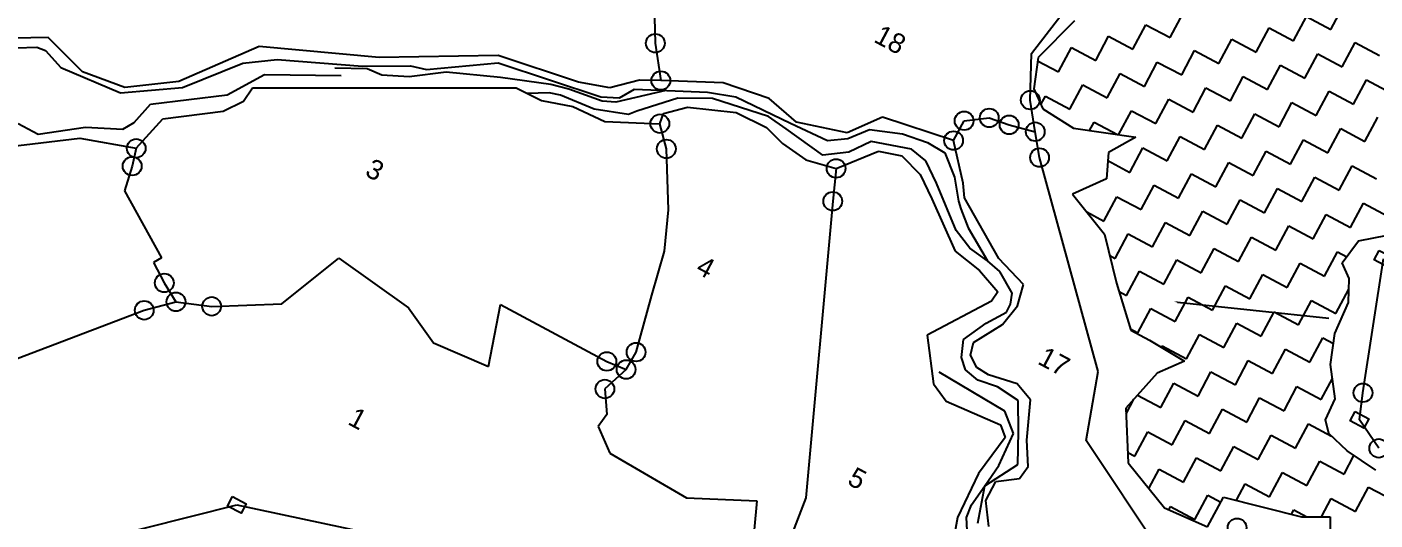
# Model space of a CAD drawing. Header units: metres. Extents: x 345339 to 348404, y 1759591 to 1762525.
# Drawn here: x 347132 to 347740, y 1760547 to 1760770 of the extents above; entities that cross this region are included whole.
import ezdxf

# ---------------------------------------------------------------- set-up
doc = ezdxf.new("R2010")
doc.units = ezdxf.units.M
for name, color, linetype in [('LINE_WATER', 4, 'Continuous'), ('POLY_HATCH', 12, 'Continuous'), ('POLY_PARCEL', 6, 'Continuous'), ('POLY_WATER', 4, 'Continuous'), ('SYM_ARROW', 1, 'Continuous'), ('TEXT_PARCEL', 7, 'Continuous')]:
    doc.layers.add(name, color=color, linetype=linetype)
doc.styles.add('TEXT_MAP', font='')
doc.styles.get('TEXT_MAP').set_extended_font_data('Kruti Dev 050')

msp = doc.modelspace()

# ---------------------------------------------------------------- linework, layer by layer
for points in [[(347741.72, 1760668.99), (347747.83, 1760665.74), (347745.58, 1760661.51), (347739.47, 1760664.77)], [(347730.82, 1760596.34), (347736.93, 1760593.08), (347734.68, 1760588.86), (347728.57, 1760592.11)], [(347224.58, 1760558), (347230.69, 1760554.74), (347228.44, 1760550.52), (347222.33, 1760553.77)]]:
    msp.add_lwpolyline(points, close=True)
for centre in [(347415.25, 1760762.41), (347417.73, 1760745.56), (347584.34, 1760736.79), (347417.28, 1760726.15), (347554.5, 1760727.44), (347565.84, 1760728.76), (347574.8, 1760725.62), (347586.56, 1760722.53), (347181.16, 1760715.03), (347420.22, 1760714.78), (347549.76, 1760718.53), (347588.52, 1760710.86), (347179.34, 1760707.01), (347496.76, 1760705.98), (347495.24, 1760691.16), (347193.82, 1760654.34), (347184.79, 1760642.01), (347199.09, 1760645.83), (347215.19, 1760643.79), (347406.58, 1760623.15), (347393.38, 1760618.95), (347402.08, 1760615.32), (347392.49, 1760606.53), (347734.36, 1760604.82), (347741.47, 1760579.78), (347677.59, 1760543.97)]:
    msp.add_circle(centre, 4.23)
at = {"layer": 'LINE_WATER'}
for p, q in [((347063.7, 1760758.45), (347136.37, 1760760.64)), ((347136.37, 1760760.64), (347140.22, 1760759.16)), ((347140.22, 1760759.16), (347147.12, 1760751.44)), ((347229.3, 1760753.39), (347244.67, 1760755.05)), ((347244.67, 1760755.05), (347283.26, 1760752.04)), ((347147.12, 1760751.44), (347174.05, 1760739.98)), ((347202.02, 1760742.45), (347229.3, 1760753.39)), ((347285.23, 1760750.84), (347270.71, 1760751.22)), ((347283.26, 1760752.04), (347304.77, 1760752.16)), ((347291.94, 1760748.08), (347285.23, 1760750.84)), ((347320.88, 1760749.42), (347304.19, 1760747.27)), ((347304.77, 1760752.16), (347312.05, 1760750.6)), ((347312.05, 1760750.6), (347344.39, 1760753.64)), ((347345.36, 1760747), (347320.88, 1760749.42)), ((347344.39, 1760753.64), (347367.98, 1760745.7)), ((347174.05, 1760739.98), (347202.02, 1760742.45)), ((347222.21, 1760739.11), (347238.98, 1760748.38)), ((347238.98, 1760748.38), (347273.51, 1760747.93)), ((347304.19, 1760747.27), (347291.94, 1760748.08)), ((347368.09, 1760743.85), (347345.36, 1760747)), ((347367.98, 1760745.7), (347390.67, 1760738.24)), ((347376.23, 1760741.68), (347368.09, 1760743.85)), ((347187.56, 1760734.99), (347222.21, 1760739.11)), ((347367.32, 1760740.1), (347357.45, 1760739.81)), ((347372.56, 1760739.05), (347367.32, 1760740.1)), ((347387.72, 1760732.7), (347372.56, 1760739.05)), ((347391.2, 1760736.34), (347376.23, 1760741.68)), ((347390.67, 1760738.24), (347399.12, 1760737.79)), ((347397.42, 1760735.81), (347391.2, 1760736.34)), ((347420.01, 1760741.16), (347397.42, 1760735.81)), ((347399.12, 1760737.79), (347405.86, 1760741.73)), ((347405.86, 1760741.73), (347438.77, 1760740.41)), ((347425.42, 1760737.7), (347406.91, 1760731.74)), ((347440.97, 1760737.52), (347425.42, 1760737.7)), ((347438.77, 1760740.41), (347451.52, 1760738.25)), ((347466.33, 1760729.34), (347440.97, 1760737.52)), ((347451.52, 1760738.25), (347476.18, 1760726.35)), ((347180.26, 1760726.72), (347187.56, 1760734.99)), ((347403.22, 1760730.24), (347387.72, 1760732.7)), ((347406.91, 1760731.74), (347403.22, 1760730.24)), ((347127.86, 1760726.27), (347136.89, 1760721.46)), ((347136.89, 1760721.46), (347158.24, 1760724.56)), ((347158.24, 1760724.56), (347175.15, 1760723.65)), ((347175.15, 1760723.65), (347180.26, 1760726.72)), ((347474.25, 1760723.84), (347466.33, 1760729.34)), ((347476.18, 1760726.35), (347492.91, 1760718.59)), ((347490.72, 1760712.02), (347474.25, 1760723.84)), ((347492.91, 1760718.59), (347502.09, 1760719.49)), ((347502.09, 1760719.49), (347511.8, 1760723.58)), ((347512.51, 1760718.05), (347502.46, 1760713.33)), ((347511.8, 1760723.58), (347526.76, 1760721.63)), ((347530.75, 1760714.58), (347512.51, 1760718.05)), ((347526.76, 1760721.63), (347538.01, 1760717.61)), ((347502.46, 1760713.33), (347490.72, 1760712.02)), ((347537.26, 1760709.38), (347530.75, 1760714.58)), ((347538.01, 1760717.61), (347545.8, 1760712.99)), ((347545.8, 1760712.99), (347550.14, 1760701.99)), ((347541.97, 1760699.36), (347537.26, 1760709.38)), ((347550.14, 1760701.99), (347551.92, 1760691.2)), ((347550.9, 1760678.04), (347541.97, 1760699.36)), ((347551.92, 1760691.2), (347552.98, 1760687.74)), ((347552.98, 1760687.74), (347556.3, 1760679.25)), ((347557.14, 1760669.97), (347550.9, 1760678.04)), ((347556.3, 1760679.25), (347565.04, 1760664.38)), ((347565.04, 1760664.38), (347557.14, 1760669.97)), ((347570.59, 1760659.57), (347565.04, 1760664.38)), ((347576.18, 1760649.75), (347570.59, 1760659.57)), ((347575.48, 1760644.8), (347576.18, 1760649.75)), ((347564.51, 1760636.17), (347573.56, 1760641.2)), ((347573.56, 1760641.2), (347575.48, 1760644.8)), ((347554.25, 1760628.9), (347564.51, 1760636.17)), ((347553.36, 1760620.69), (347554.25, 1760628.9)), ((347555.05, 1760615.16), (347553.36, 1760620.69)), ((347560.65, 1760610.44), (347555.05, 1760615.16)), ((347572.84, 1760596.6), (347543.31, 1760614.06)), ((347569.49, 1760607.46), (347560.65, 1760610.44)), ((347578.94, 1760601.27), (347569.49, 1760607.46)), ((347576.7, 1760586.43), (347572.84, 1760596.6)), ((347579.05, 1760587.32), (347578.94, 1760601.27)), ((347570.15, 1760571.97), (347576.7, 1760586.43)), ((347578.67, 1760572.46), (347579.05, 1760587.32)), ((347563.82, 1760562.92), (347578.67, 1760572.46)), ((347563.82, 1760562.92), (347570.15, 1760571.97)), ((347557.78, 1760554.26), (347563.82, 1760562.92)), ((347560.65, 1760546.09), (347563.82, 1760562.92)), ((347555.53, 1760548.58), (347557.78, 1760554.26)), ((347556.21, 1760536.88), (347555.53, 1760548.58))]:
    msp.add_line(p, q, dxfattribs=at)
at = {"layer": 'POLY_HATCH', "linetype": 'Continuous'}
for p, q in [((347719.89, 1760768.62), (347725.74, 1760779.59)), ((347647.47, 1760764.93), (347653.32, 1760775.91)), ((347703.07, 1760763.49), (347708.91, 1760774.47)), ((347708.91, 1760774.47), (347719.89, 1760768.62)), ((347630.65, 1760759.8), (347636.49, 1760770.78)), ((347636.49, 1760770.78), (347647.47, 1760764.93)), ((347686.24, 1760758.36), (347692.09, 1760769.34)), ((347692.09, 1760769.34), (347703.07, 1760763.49)), ((347613.82, 1760754.67), (347619.67, 1760765.65)), ((347619.67, 1760765.65), (347630.65, 1760759.8)), ((347669.42, 1760753.23), (347675.27, 1760764.21)), ((347675.27, 1760764.21), (347686.24, 1760758.36)), ((347725.02, 1760751.79), (347730.86, 1760762.77)), ((347730.86, 1760762.77), (347741.84, 1760756.92)), ((347587.66, 1760754.52), (347597, 1760749.55)), ((347597, 1760749.55), (347602.85, 1760760.52)), ((347602.85, 1760760.52), (347613.82, 1760754.67)), ((347652.6, 1760748.11), (347658.44, 1760759.08)), ((347658.44, 1760759.08), (347669.42, 1760753.23)), ((347708.19, 1760746.67), (347714.04, 1760757.64)), ((347714.04, 1760757.64), (347725.02, 1760751.79)), ((347618.95, 1760737.85), (347624.8, 1760748.83)), ((347624.8, 1760748.83), (347635.77, 1760742.98)), ((347635.77, 1760742.98), (347641.62, 1760753.95)), ((347641.62, 1760753.95), (347652.6, 1760748.11)), ((347691.37, 1760741.54), (347697.22, 1760752.51)), ((347697.22, 1760752.51), (347708.19, 1760746.67)), ((347602.13, 1760732.72), (347607.97, 1760743.7)), ((347607.97, 1760743.7), (347618.95, 1760737.85)), ((347674.55, 1760736.41), (347680.39, 1760747.39)), ((347680.39, 1760747.39), (347691.37, 1760741.54)), ((347730.14, 1760734.97), (347735.99, 1760745.95)), ((347735.99, 1760745.95), (347746.97, 1760740.1)), ((347589.11, 1760734.75), (347591.15, 1760738.57)), ((347591.15, 1760738.57), (347602.13, 1760732.72)), ((347640.9, 1760726.16), (347646.75, 1760737.13)), ((347646.75, 1760737.13), (347657.72, 1760731.28)), ((347657.72, 1760731.28), (347663.57, 1760742.26)), ((347663.57, 1760742.26), (347674.55, 1760736.41)), ((347713.32, 1760729.84), (347719.17, 1760740.82)), ((347719.17, 1760740.82), (347730.14, 1760734.97)), ((347624.16, 1760721.19), (347629.93, 1760732)), ((347629.93, 1760732), (347640.9, 1760726.16)), ((347679.67, 1760719.59), (347685.52, 1760730.56)), ((347685.52, 1760730.56), (347696.5, 1760724.72)), ((347696.5, 1760724.72), (347702.35, 1760735.69)), ((347702.35, 1760735.69), (347713.32, 1760729.84)), ((347611.06, 1760723.05), (347613.1, 1760726.88)), ((347613.1, 1760726.88), (347623.63, 1760721.26)), ((347662.85, 1760714.46), (347668.7, 1760725.44)), ((347668.7, 1760725.44), (347679.67, 1760719.59)), ((347735.27, 1760718.15), (347741.12, 1760729.12)), ((347646.03, 1760709.33), (347651.88, 1760720.31)), ((347651.88, 1760720.31), (347662.85, 1760714.46)), ((347701.63, 1760707.89), (347707.47, 1760718.87)), ((347707.47, 1760718.87), (347718.45, 1760713.02)), ((347718.45, 1760713.02), (347724.3, 1760724)), ((347724.3, 1760724), (347735.27, 1760718.15)), ((347629.21, 1760704.2), (347635.05, 1760715.18)), ((347635.05, 1760715.18), (347646.03, 1760709.33)), ((347684.8, 1760702.77), (347690.65, 1760713.74)), ((347690.65, 1760713.74), (347701.63, 1760707.89)), ((347619.3, 1760709.48), (347629.21, 1760704.2)), ((347667.98, 1760697.64), (347673.83, 1760708.61)), ((347673.83, 1760708.61), (347684.8, 1760702.77)), ((347723.58, 1760696.2), (347729.42, 1760707.17)), ((347729.42, 1760707.17), (347740.4, 1760701.33)), ((347651.16, 1760692.51), (347657, 1760703.48)), ((347657, 1760703.48), (347667.98, 1760697.64)), ((347706.75, 1760691.07), (347712.6, 1760702.05)), ((347712.6, 1760702.05), (347723.58, 1760696.2)), ((347634.33, 1760687.38), (347640.18, 1760698.36)), ((347640.18, 1760698.36), (347651.16, 1760692.51)), ((347689.93, 1760685.94), (347695.78, 1760696.92)), ((347695.78, 1760696.92), (347706.75, 1760691.07)), ((347617.51, 1760682.25), (347623.36, 1760693.23)), ((347623.36, 1760693.23), (347634.33, 1760687.38)), ((347673.11, 1760680.81), (347678.95, 1760691.79)), ((347678.95, 1760691.79), (347689.93, 1760685.94)), ((347728.7, 1760679.37), (347734.55, 1760690.35)), ((347734.55, 1760690.35), (347745.53, 1760684.5)), ((347609.76, 1760686.38), (347617.51, 1760682.25)), ((347639.46, 1760670.56), (347645.31, 1760681.53)), ((347645.31, 1760681.53), (347656.28, 1760675.69)), ((347656.28, 1760675.69), (347662.13, 1760686.66)), ((347662.13, 1760686.66), (347673.11, 1760680.81)), ((347711.88, 1760674.25), (347717.73, 1760685.22)), ((347717.73, 1760685.22), (347728.7, 1760679.37)), ((347622.64, 1760665.43), (347628.49, 1760676.41)), ((347628.49, 1760676.41), (347639.46, 1760670.56)), ((347695.06, 1760669.12), (347700.91, 1760680.09)), ((347700.91, 1760680.09), (347711.88, 1760674.25)), ((347661.41, 1760658.86), (347667.26, 1760669.84)), ((347667.26, 1760669.84), (347678.24, 1760663.99)), ((347678.24, 1760663.99), (347684.08, 1760674.97)), ((347684.08, 1760674.97), (347695.06, 1760669.12)), ((347620.15, 1760666.75), (347622.64, 1760665.43)), ((347644.59, 1760653.74), (347650.44, 1760664.71)), ((347650.44, 1760664.71), (347661.41, 1760658.86)), ((347717.01, 1760657.42), (347722.86, 1760668.4)), ((347722.86, 1760668.4), (347727.01, 1760666.18)), ((347627.77, 1760648.61), (347633.61, 1760659.58)), ((347633.61, 1760659.58), (347644.59, 1760653.74)), ((347683.36, 1760647.17), (347689.21, 1760658.14)), ((347689.21, 1760658.14), (347700.19, 1760652.3)), ((347700.19, 1760652.3), (347706.03, 1760663.27)), ((347706.03, 1760663.27), (347717.01, 1760657.42)), ((347666.54, 1760642.04), (347672.39, 1760653.02)), ((347672.39, 1760653.02), (347683.36, 1760647.17)), ((347722.14, 1760640.6), (347727.95, 1760651.5)), ((347624.39, 1760650.41), (347627.77, 1760648.61)), ((347649.72, 1760636.91), (347655.56, 1760647.89)), ((347655.56, 1760647.89), (347666.54, 1760642.04)), ((347705.31, 1760635.47), (347711.16, 1760646.45)), ((347711.16, 1760646.45), (347722.14, 1760640.6)), ((347632.89, 1760631.78), (347638.74, 1760642.76)), ((347638.74, 1760642.76), (347649.72, 1760636.91)), ((347688.49, 1760630.35), (347694.34, 1760641.32)), ((347694.34, 1760641.32), (347705.31, 1760635.47)), ((347629.52, 1760633.58), (347632.89, 1760631.78)), ((347671.67, 1760625.22), (347677.52, 1760636.19)), ((347677.52, 1760636.19), (347688.49, 1760630.35)), ((347654.84, 1760620.09), (347660.69, 1760631.06)), ((347660.69, 1760631.06), (347671.67, 1760625.22)), ((347710.44, 1760618.65), (347716.29, 1760629.63)), ((347716.29, 1760629.63), (347721.1, 1760627.06)), ((347643.51, 1760625.27), (347643.87, 1760625.94)), ((347643.87, 1760625.94), (347654.84, 1760620.09)), ((347693.62, 1760613.52), (347699.47, 1760624.5)), ((347699.47, 1760624.5), (347710.44, 1760618.65)), ((347676.8, 1760608.39), (347682.64, 1760619.37)), ((347682.64, 1760619.37), (347693.62, 1760613.52)), ((347643.15, 1760598.14), (347649, 1760609.11)), ((347649, 1760609.11), (347659.97, 1760603.27)), ((347659.97, 1760603.27), (347665.82, 1760614.24)), ((347665.82, 1760614.24), (347676.8, 1760608.39)), ((347715.57, 1760601.83), (347720.59, 1760611.25)), ((347632.69, 1760603.71), (347643.15, 1760598.14)), ((347681.92, 1760591.57), (347687.77, 1760602.55)), ((347687.77, 1760602.55), (347698.75, 1760596.7)), ((347698.75, 1760596.7), (347704.59, 1760607.67)), ((347704.59, 1760607.67), (347715.57, 1760601.83)), ((347627.57, 1760595.34), (347631.05, 1760601.87)), ((347665.1, 1760586.44), (347670.95, 1760597.42)), ((347670.95, 1760597.42), (347681.92, 1760591.57)), ((347648.28, 1760581.32), (347654.12, 1760592.29)), ((347654.12, 1760592.29), (347665.1, 1760586.44)), ((347703.87, 1760579.88), (347709.72, 1760590.85)), ((347709.72, 1760590.85), (347720.13, 1760585.31)), ((347631.45, 1760576.19), (347637.3, 1760587.16)), ((347637.3, 1760587.16), (347648.28, 1760581.32)), ((347687.05, 1760574.75), (347692.9, 1760585.72)), ((347692.9, 1760585.72), (347703.87, 1760579.88)), ((347670.23, 1760569.62), (347676.08, 1760580.6)), ((347676.08, 1760580.6), (347687.05, 1760574.75)), ((347628.31, 1760577.86), (347631.45, 1760576.19)), ((347653.41, 1760564.49), (347659.25, 1760575.47)), ((347659.25, 1760575.47), (347670.23, 1760569.62)), ((347709, 1760563.05), (347714.85, 1760574.03)), ((347714.85, 1760574.03), (347725.83, 1760568.18)), ((347725.83, 1760568.18), (347730.29, 1760576.55)), ((347637.83, 1760561.7), (347642.43, 1760570.34)), ((347642.43, 1760570.34), (347653.41, 1760564.49)), ((347692.18, 1760557.92), (347698.03, 1760568.9)), ((347698.03, 1760568.9), (347709, 1760563.05)), ((347677.25, 1760556.36), (347681.2, 1760563.77)), ((347681.2, 1760563.77), (347692.18, 1760557.92)), ((347730.95, 1760551.36), (347736.8, 1760562.33)), ((347736.8, 1760562.33), (347747.78, 1760556.49)), ((347658.53, 1760547.67), (347664.38, 1760558.64)), ((347664.38, 1760558.64), (347670.24, 1760555.52)), ((347715.58, 1760548.95), (347719.98, 1760557.21)), ((347719.98, 1760557.21), (347730.95, 1760551.36)), ((347646.8, 1760552.09), (347647.56, 1760553.52)), ((347647.56, 1760553.52), (347658.53, 1760547.67)), ((347702.1, 1760550.1), (347703.15, 1760552.08)), ((347703.15, 1760552.08), (347709.02, 1760548.95))]:
    msp.add_line(p, q, dxfattribs=at)
at = {"layer": 'POLY_HATCH'}
for p, q in [((347604.28, 1760772.56), (347587.86, 1760755.92)), ((347587.86, 1760755.92), (347585.87, 1760741.88)), ((347585.87, 1760741.88), (347589.98, 1760732.84)), ((347589.98, 1760732.84), (347603.85, 1760724.07)), ((347603.85, 1760724.07), (347631.94, 1760720.08)), ((347631.94, 1760720.08), (347619.56, 1760713.16)), ((347619.56, 1760713.16), (347618.71, 1760701.27)), ((347618.71, 1760701.27), (347603.36, 1760694.35)), ((347603.36, 1760694.35), (347617.8, 1760676.37)), ((347617.8, 1760676.37), (347623.2, 1760654.28)), ((347732.3, 1760673.3), (347745.37, 1760675.94)), ((347725, 1760663.47), (347732.3, 1760673.3)), ((347728.07, 1760656.34), (347725, 1760663.47)), ((347623.2, 1760654.28), (347629.71, 1760632.98)), ((347727.79, 1760645.51), (347728.07, 1760656.34)), ((347721.74, 1760631.58), (347727.79, 1760645.51)), ((347629.71, 1760632.98), (347638.14, 1760628.49)), ((347638.14, 1760628.49), (347653.93, 1760619.02)), ((347719.76, 1760617.55), (347721.74, 1760631.58)), ((347653.93, 1760619.02), (347641.52, 1760613.64)), ((347721.8, 1760602.05), (347719.76, 1760617.55)), ((347641.52, 1760613.64), (347627.46, 1760597.85)), ((347627.46, 1760597.85), (347628.51, 1760573.3)), ((347717.5, 1760592.68), (347721.8, 1760602.05)), ((347718.97, 1760586.41), (347717.5, 1760592.68)), ((347727.17, 1760578.61), (347718.97, 1760586.41)), ((347740.22, 1760569.98), (347727.17, 1760578.61)), ((347628.51, 1760573.3), (347644.85, 1760552.95)), ((347664.29, 1760544.36), (347671.46, 1760557.82)), ((347671.46, 1760557.82), (347706.64, 1760548.96)), ((347644.85, 1760552.95), (347664.29, 1760544.36)), ((347706.64, 1760548.96), (347719.55, 1760548.94)), ((347719.55, 1760548.94), (347719.56, 1760541.06))]:
    msp.add_line(p, q, dxfattribs=at)
at = {"layer": 'POLY_PARCEL'}
for p, q in [((347584.88, 1760757.75), (347619.88, 1760803.49)), ((347414.9, 1760774.04), (347415.25, 1760762.41)), ((347415.25, 1760762.41), (347417.73, 1760745.56)), ((347584.34, 1760736.79), (347584.88, 1760757.75)), ((347586.56, 1760722.53), (347584.34, 1760736.79)), ((347420.22, 1760714.78), (347417.28, 1760726.15)), ((347549.76, 1760718.53), (347554.5, 1760727.44)), ((347554.5, 1760727.44), (347565.84, 1760728.76)), ((347565.84, 1760728.76), (347574.8, 1760725.62)), ((347574.8, 1760725.62), (347586.56, 1760722.53)), ((347588.52, 1760710.86), (347586.56, 1760722.53)), ((347181.16, 1760715.03), (347179.34, 1760707.01)), ((347421.13, 1760687.32), (347420.22, 1760714.78)), ((347179.34, 1760707.01), (347175.83, 1760695.81)), ((347496.76, 1760705.98), (347495.24, 1760691.16)), ((347614.94, 1760614.39), (347588.52, 1760710.86)), ((347175.83, 1760695.81), (347192.49, 1760665.68)), ((347495.24, 1760691.16), (347483.13, 1760557.49)), ((347419.36, 1760668.65), (347421.13, 1760687.32)), ((347192.49, 1760665.68), (347188.89, 1760663.51)), ((347188.89, 1760663.51), (347193.82, 1760654.34)), ((347246.86, 1760644.89), (347272.58, 1760665.52)), ((347272.58, 1760665.52), (347303.97, 1760643.07)), ((347413.69, 1760648.78), (347419.36, 1760668.65)), ((347734.36, 1760604.82), (347743.65, 1760665.25)), ((347193.82, 1760654.34), (347199.09, 1760645.83)), ((347184.79, 1760642.01), (347199.09, 1760645.83)), ((347199.09, 1760645.83), (347215.19, 1760643.79)), ((347406.58, 1760623.15), (347413.69, 1760648.78)), ((347079.14, 1760601.86), (347184.79, 1760642.01)), ((347215.19, 1760643.79), (347246.86, 1760644.89)), ((347303.97, 1760643.07), (347315.2, 1760627.28)), ((347340.09, 1760616.66), (347345.44, 1760644.68)), ((347345.44, 1760644.68), (347393.38, 1760618.95)), ((347315.2, 1760627.28), (347340.09, 1760616.66)), ((347402.08, 1760615.32), (347406.58, 1760623.15)), ((347402.08, 1760615.32), (347392.49, 1760606.53)), ((347393.38, 1760618.95), (347402.08, 1760615.32)), ((347609.53, 1760583.29), (347614.94, 1760614.39)), ((347392.49, 1760606.53), (347393.34, 1760595.02)), ((347732.75, 1760592.6), (347734.36, 1760604.82)), ((347393.34, 1760595.02), (347389.48, 1760589.67)), ((347741.47, 1760579.78), (347732.75, 1760592.6)), ((347389.48, 1760589.67), (347394.68, 1760577.58)), ((347650.54, 1760521.72), (347609.53, 1760583.29)), ((347394.68, 1760577.58), (347429.34, 1760557.48)), ((347030.76, 1760505.24), (347226.51, 1760554.26)), ((347226.51, 1760554.26), (347313.23, 1760535.84)), ((347429.34, 1760557.48), (347461.06, 1760556.16)), ((347461.06, 1760556.16), (347459.76, 1760542.96)), ((347483.13, 1760557.49), (347477.09, 1760541.79))]:
    msp.add_line(p, q, dxfattribs=at)
at = {"layer": 'POLY_WATER'}
for p, q in [((347141.43, 1760765.07), (347014.77, 1760762.26)), ((347156.86, 1760749.49), (347141.43, 1760765.07)), ((347236.59, 1760760.95), (347200.34, 1760745.12)), ((347290.76, 1760756), (347236.59, 1760760.95)), ((347344.39, 1760756.85), (347290.76, 1760756)), ((347380.57, 1760744.92), (347344.39, 1760756.85)), ((347176.05, 1760742.53), (347156.86, 1760749.49)), ((347200.34, 1760745.12), (347176.05, 1760742.53)), ((347394.71, 1760742.29), (347380.57, 1760744.92)), ((347408.04, 1760745.82), (347394.71, 1760742.29)), ((347417.73, 1760745.56), (347408.04, 1760745.82)), ((347445.79, 1760744.5), (347417.73, 1760745.56)), ((347466.6, 1760737.5), (347445.79, 1760744.5)), ((347220.34, 1760731.75), (347229.59, 1760736.24)), ((347229.59, 1760736.24), (347233.62, 1760742.27)), ((347233.62, 1760742.27), (347352.49, 1760742.27)), ((347352.49, 1760742.27), (347363.94, 1760736.59)), ((347363.94, 1760736.59), (347378.08, 1760733.96)), ((347478.93, 1760726.85), (347466.6, 1760737.5)), ((347193.12, 1760728.27), (347220.34, 1760731.75)), ((347378.08, 1760733.96), (347392.44, 1760727.12)), ((347417.28, 1760726.15), (347418.92, 1760730.67)), ((347418.92, 1760730.67), (347429.74, 1760733.58)), ((347429.74, 1760733.58), (347451.65, 1760731.18)), ((347451.65, 1760731.18), (347465.43, 1760724.41)), ((347181.16, 1760715.03), (347193.12, 1760728.27)), ((347392.44, 1760727.12), (347417.28, 1760726.15)), ((347465.43, 1760724.41), (347472.56, 1760717.14)), ((347501.73, 1760722.05), (347478.93, 1760726.85)), ((347517.73, 1760729.06), (347501.73, 1760722.05)), ((347549.76, 1760718.53), (347517.73, 1760729.06)), ((347124.35, 1760715.88), (347155.76, 1760719.57)), ((347155.76, 1760719.57), (347181.16, 1760715.03)), ((347554.14, 1760699.36), (347549.76, 1760718.53)), ((347472.56, 1760717.14), (347483.13, 1760709.77)), ((347496.76, 1760705.98), (347515.95, 1760713.71)), ((347515.95, 1760713.71), (347526.42, 1760711.61)), ((347483.13, 1760709.77), (347496.76, 1760705.98)), ((347526.42, 1760711.61), (347534.66, 1760703.16)), ((347534.66, 1760703.16), (347539.88, 1760692.27)), ((347554.66, 1760692.72), (347554.14, 1760699.36)), ((347539.88, 1760692.27), (347550.49, 1760668.67)), ((347570.2, 1760665.33), (347554.66, 1760692.72)), ((347550.49, 1760668.67), (347561.47, 1760659.92)), ((347581.34, 1760653.6), (347570.2, 1760665.33)), ((347561.47, 1760659.92), (347569.69, 1760650.33)), ((347578.58, 1760644.07), (347581.34, 1760653.6)), ((347566.84, 1760646.06), (347537.85, 1760630.82)), ((347569.69, 1760650.33), (347566.84, 1760646.06)), ((347571.73, 1760635.56), (347578.58, 1760644.07)), ((347558.71, 1760627.44), (347571.73, 1760635.56)), ((347537.85, 1760630.82), (347540.69, 1760608.8)), ((347557.42, 1760621.76), (347558.71, 1760627.44)), ((347560.26, 1760616.2), (347557.42, 1760621.76)), ((347565.43, 1760612.86), (347560.26, 1760616.2)), ((347540.69, 1760608.8), (347546.44, 1760601.1)), ((347578.37, 1760608.86), (347565.43, 1760612.86)), ((347584.36, 1760601.62), (347578.37, 1760608.86)), ((347546.44, 1760601.1), (347570.88, 1760590.4)), ((347582.83, 1760583.45), (347584.36, 1760601.62)), ((347570.88, 1760590.4), (347573.02, 1760584.63)), ((347573.02, 1760584.63), (347560.94, 1760568.48)), ((347583.44, 1760571.55), (347582.83, 1760583.45)), ((347560.94, 1760568.48), (347551.51, 1760548.61)), ((347568.85, 1760564.84), (347579.41, 1760566.17)), ((347579.41, 1760566.17), (347583.44, 1760571.55)), ((347564.29, 1760556.27), (347568.85, 1760564.84)), ((347565.59, 1760544.58), (347564.29, 1760556.27)), ((347551.51, 1760548.61), (347549.11, 1760535.41))]:
    msp.add_line(p, q, dxfattribs=at)
at = {"layer": 'SYM_ARROW', "extrusion": (0, 0, -1)}
msp.add_lwpolyline([(-347650.79, 1760645.73), (-347718.92, 1760638.5)], dxfattribs=at)
msp.add_solid([(-347650.82, 1760646.03), (-347649, 1760645.92), (-347650.76, 1760645.43)], dxfattribs=at)

# ---------------------------------------------------------------- texts
at = {"layer": 'TEXT_PARCEL', "style": 'TEXT_MAP'}
for s, height, p in [('18', 8.954, (347513.26, 1760763.25)), ('3', 8.95, (347283.8, 1760703.01)), ('4', 8.95, (347432.95, 1760659.12)), ('17', 8.954, (347587.18, 1760618.1)), ('1', 8.95, (347276.08, 1760590.85)), ('5', 8.95, (347501.33, 1760563.86))]:
    msp.add_text(s, height=height, rotation=331.95174, dxfattribs=at).set_placement(p)

doc.saveas('drawing.dxf')
